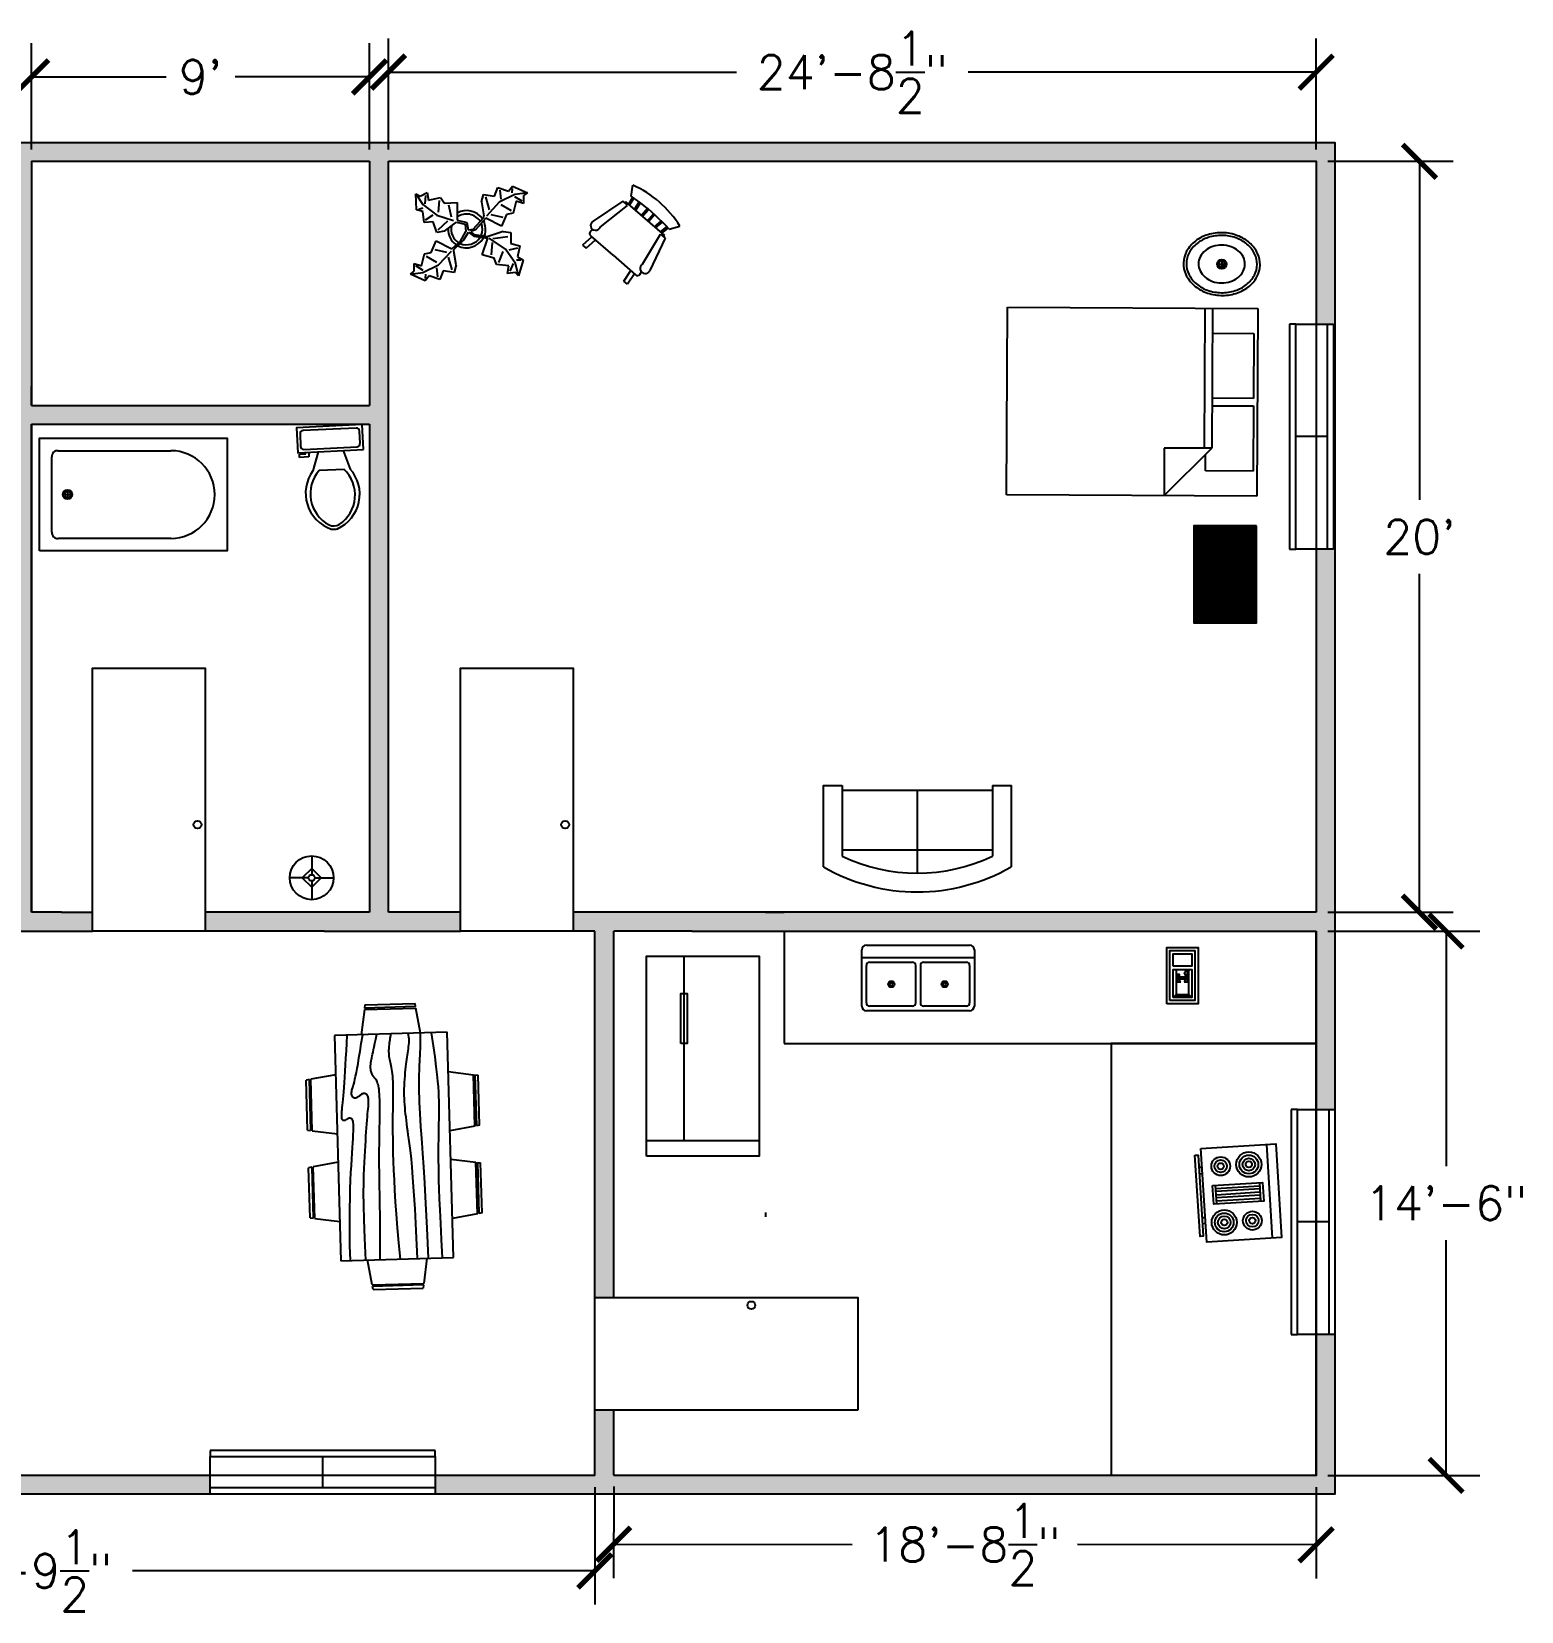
# Model space of a CAD drawing. Header units: inches. Extents: x -2614 to 596, y -607 to -21.
# Drawn here: x 119 to 596, y -525 to -21 of the extents above; entities that cross this region are included whole.
import ezdxf

# ---------------------------------------------------------------- set-up
doc = ezdxf.new("R2010")
doc.units = ezdxf.units.IN
doc.header["$MEASUREMENT"] = 0
for name, color, linetype in [('block', 130, 'Continuous'), ('dimension', 11, 'Continuous'), ('door', 212, 'Continuous'), ('hetch', 80, 'Continuous'), ('window', 30, 'Continuous')]:
    doc.layers.add(name, color=color, linetype=linetype)
doc.styles.get("Standard").update_dxf_attribs({"font": 'simplex.shx'})
doc.dimstyles.get("Standard").update_dxf_attribs({"dimscale": 60, "dimtxt": 0.18, "dimasz": 0.18, "dimexe": 0.18, "dimexo": 0.0625, "dimgap": 0.09, "dimtad": 0, "dimtih": 1, "dimtoh": 1, "dimzin": 0, "dimdsep": 46, "dimlunit": 4, "dimtxsty": 'Standard', "dimblk": 'ARCHTICK', "dimcen": 0.09, "dimadec": 0, "dimazin": 0, "dimtfac": 1, "dimtofl": 0, "dimtmove": 0, "dimatfit": 3, "dimfxl": 1, "dimtolj": 1, "dimtzin": 0, "dimarcsym": 0})

# ---------------------------------------------------------------- blocks, each defined once
blk = doc.blocks.new('Bath Tub - 26 x 60 in.')
for p, q in [((8, -18), (10, -18)), ((9, -17), (9, -19))]:
    blk.add_line(p, q)
blk.add_lwpolyline([(0, -36), (0, 0), (60, 0), (60, -36)], close=True)
for points in [[(6, -4), (42, -4)], [(4, -30), (4, -6)], [(42, -32), (6, -32)]]:
    blk.add_lwpolyline(points)
for radius in [1.5, 1]:
    blk.add_circle((9, -18), radius)
for centre, radius, start, end in [((5.75, -5.75), 1.77, 81.8699, 188.1301), ((42, -18), 14, 270, 90), ((5.75, -30.25), 1.77, 171.8699, 278.1301)]:
    blk.add_arc(centre, radius, start, end)
blk = doc.blocks.new('Dining Set - 36 x 72 in.')
at = {"linetype": 'Continuous'}
for p, q in [((-22.2343, 26.00059), (-23.4847, 17.99762)), ((-22.2304, 26), (-5.7608, 26)), ((-22, 27.5), (-22.1562, 26.50042)), ((-5.8416, 26.5), (-22.1534, 26.5)), ((-22, 27.5), (-6, 27.5)), ((-5.8437, 26.49966), (-6, 27.5)), ((-4.5152, 17.99762), (-5.7655, 25.99926)), ((5.7657, 26.00059), (4.5153, 17.99762)), ((5.7696, 26), (22.2392, 26)), ((6, 27.5), (5.8438, 26.50042)), ((22.1584, 26.5), (5.8466, 26.5)), ((6, 27.5), (22, 27.5)), ((22.1563, 26.49966), (22, 27.5)), ((23.4848, 17.99762), (22.2345, 25.99926)), ((36, 18), (-36, 18)), ((-36, 18), (-36, -18)), ((36, -18), (36, 18)), ((-45.5, 8), (-44.5004, 8.15617)), ((-45.5, 8), (-45.5, -8)), ((-44.5, -8.15843), (-44.5, 8.15338)), ((-44.0006, 8.23428), (-35.9976, 9.48474)), ((-44, 8.23041), (-44, -8.23915)), ((44.0006, 8.23428), (35.9976, 9.48474)), ((44, 8.23041), (44, -8.23915)), ((44.5, -8.15843), (44.5, 8.15338)), ((45.5, 8), (44.5005, 8.15617)), ((45.5, 8), (45.5, -8)), ((-44.4997, -8.15631), (-45.5, -8)), ((-35.9976, -9.48476), (-43.9993, -8.2345)), ((35.9976, -9.48476), (43.9993, -8.2345)), ((44.4997, -8.15631), (45.5, -8)), ((-36, -18), (36, -18)), ((-22.2343, -26.0006), (-23.4847, -17.99762)), ((-4.5152, -17.99762), (-5.7655, -25.99928)), ((5.7657, -26.0006), (4.5153, -17.99762)), ((23.4848, -17.99762), (22.2345, -25.99928)), ((-22.2304, -26), (-5.7608, -26)), ((-22, -27.5), (-22.1562, -26.50044)), ((-5.8416, -26.5), (-22.1534, -26.5)), ((-22, -27.5), (-6, -27.5)), ((-5.8437, -26.49967), (-6, -27.5)), ((5.7696, -26), (22.2392, -26)), ((6, -27.5), (5.8438, -26.50044)), ((22.1584, -26.5), (5.8466, -26.5)), ((6, -27.5), (22, -27.5)), ((22.1563, -26.49967), (22, -27.5))]:
    blk.add_line(p, q, dxfattribs=at)
for points in [[(-36, 15), (-31.1772, 14.97754), (-26.8079, 14.91406), (-22.8538, 14.81543), (-19.276, 14.6875), (-16.0362, 14.53613), (-13.0957, 14.36718), (-10.4159, 14.18652), (-7.9583, 14), (-5.6904, 13.81315), (-3.6035, 13.63021), (-1.6954, 13.45508), (0.0365, 13.29166), (1.5945, 13.14388), (2.9811, 13.01562), (4.1988, 12.9108), (5.25, 12.83333), (6.1393, 12.78613), (6.8802, 12.76823), (7.4883, 12.77767), (7.9792, 12.8125), (8.3685, 12.87077), (8.6719, 12.95052), (8.9049, 13.0498), (9.0833, 13.16666), (9.2205, 13.29899), (9.3216, 13.44401), (9.3895, 13.59879), (9.4271, 13.76041), (9.4373, 13.92594), (9.4232, 14.09245), (9.3875, 14.257), (9.3333, 14.41666), (9.2638, 14.56917), (9.1836, 14.71484), (9.0975, 14.85465), (9.0104, 14.98958), (8.9272, 15.1206), (8.8529, 15.2487), (8.7922, 15.37483), (8.75, 15.5), (8.7305, 15.62467), (8.7344, 15.74739), (8.7617, 15.86621), (8.8125, 15.97916), (8.8867, 16.08431), (8.9844, 16.17968), (9.1055, 16.26334), (9.25, 16.33333), (9.4189, 16.38802), (9.6172, 16.42708), (9.8506, 16.45052), (10.125, 16.45833), (10.4463, 16.45052), (10.8203, 16.42708), (11.2529, 16.38802), (11.75, 16.33333), (12.3184, 16.26318), (12.9694, 16.17838), (13.7151, 16.07991), (14.5677, 15.96875), (15.5395, 15.84586), (16.6426, 15.71224), (17.8893, 15.56884), (19.2917, 15.41666), (20.859, 15.25667), (22.5879, 15.08984), (24.4721, 14.91715), (26.5052, 14.73958), (28.6809, 14.5581), (30.9929, 14.3737), (33.4347, 14.18733), (36, 14)], [(-36, 10), (-28.9766, 10.14274), (-23.1725, 10.20442), (-18.4241, 10.19775), (-14.5677, 10.13541), (-11.4399, 10.03011), (-8.877, 9.89453), (-6.7154, 9.74137), (-4.7917, 9.58333), (-2.9698, 9.43082), (-1.2246, 9.28515), (0.4415, 9.14534), (2.026, 9.01041), (3.5266, 8.87939), (4.9408, 8.7513), (6.266, 8.62516), (7.5, 8.5), (8.6411, 8.37549), (9.6914, 8.2539), (10.6538, 8.13818), (11.5312, 8.03125), (12.3267, 7.93603), (13.043, 7.85547), (13.6831, 7.79248), (14.25, 7.75), (14.7471, 7.7303), (15.1797, 7.73307), (15.5537, 7.75732), (15.875, 7.80208), (16.1494, 7.86637), (16.3828, 7.94922), (16.5811, 8.04964), (16.75, 8.16666), (16.8944, 8.29915), (17.0143, 8.44531), (17.1089, 8.60319), (17.1771, 8.77083), (17.218, 8.94629), (17.2305, 9.1276), (17.2137, 9.31282), (17.1667, 9.5), (17.0895, 9.6875), (16.987, 9.875), (16.8649, 10.0625), (16.7292, 10.25), (16.5856, 10.4375), (16.4401, 10.625), (16.2985, 10.8125), (16.1667, 11), (16.05, 11.18733), (15.9518, 11.3737), (15.8752, 11.5581), (15.8229, 11.73958), (15.798, 11.91715), (15.8034, 12.08984), (15.842, 12.25667), (15.9167, 12.41666), (16.0295, 12.56836), (16.1784, 12.70833), (16.3605, 12.83268), (16.5729, 12.9375), (16.8127, 13.01888), (17.0768, 13.07291), (17.3625, 13.0957), (17.6667, 13.08333), (17.9894, 13.03312), (18.3418, 12.94726), (18.7382, 12.82918), (19.1927, 12.68229), (19.7195, 12.51001), (20.3327, 12.31575), (21.0465, 12.10294), (21.875, 11.875), (22.8357, 11.63354), (23.959, 11.37304), (25.2786, 11.08618), (26.8282, 10.76562), (28.6414, 10.40405), (30.752, 9.99414), (33.1936, 9.52856), (36, 9)], [(-36, 5.5), (-30.7157, 5.3348), (-26.069, 5.20963), (-21.9946, 5.11767), (-18.4271, 5.05208), (-15.3009, 5.00602), (-12.5508, 4.97265), (-10.1112, 4.94515), (-7.9167, 4.91666), (-5.909, 4.88167), (-4.0586, 4.83984), (-2.3429, 4.79215), (-0.7396, 4.73958), (0.7739, 4.6831), (2.22, 4.6237), (3.6213, 4.56233), (5, 4.5), (6.373, 4.43782), (7.7344, 4.3776), (9.0723, 4.32129), (10.375, 4.27083), (11.6309, 4.22819), (12.8281, 4.19531), (13.9551, 4.17415), (15, 4.16666), (15.954, 4.17448), (16.819, 4.19791), (17.6001, 4.23698), (18.3021, 4.29166), (18.9299, 4.36198), (19.4883, 4.44791), (19.9823, 4.54948), (20.4167, 4.66666), (20.7969, 4.79899), (21.1302, 4.94401), (21.4245, 5.09879), (21.6875, 5.26041), (21.9271, 5.42594), (22.1511, 5.59245), (22.3672, 5.757), (22.5834, 5.91666), (22.8065, 6.06868), (23.0404, 6.21093), (23.2879, 6.34147), (23.5521, 6.45833), (23.8358, 6.55957), (24.142, 6.64323), (24.4735, 6.70735), (24.8334, 6.75), (25.2235, 6.76969), (25.642, 6.76692), (26.0858, 6.74267), (26.5521, 6.69791), (27.0379, 6.63362), (27.5404, 6.55078), (28.0565, 6.45036), (28.5834, 6.33333), (29.1242, 6.19987), (29.7071, 6.04687), (30.3661, 5.87044), (31.1354, 5.66666), (32.0493, 5.43164), (33.142, 5.16146), (34.4475, 4.85221), (36, 4.5)], [(-36, -1), (-30.7915, -0.6591), (-26.0195, -0.38216), (-21.6519, -0.16284), (-17.6563, 0.00521), (-14.0005, 0.12833), (-10.6523, 0.21289), (-7.5796, 0.26522), (-4.75, 0.29166), (-2.134, 0.29793), (0.2878, 0.28711), (2.5317, 0.26163), (4.6146, 0.22396), (6.5529, 0.17651), (8.3633, 0.12174), (10.0623, 0.06209), (11.6667, 0), (13.1899, -0.06201), (14.6341, -0.1211), (15.9982, -0.17432), (17.2813, -0.21875), (18.4823, -0.25147), (19.6003, -0.26953), (20.6343, -0.27002), (21.5834, -0.25), (22.4481, -0.20768), (23.2357, -0.14584), (23.9549, -0.06836), (24.6146, 0.02083), (25.2235, 0.11784), (25.7904, 0.21875), (26.3241, 0.31966), (26.8334, 0.41666), (27.3265, 0.50618), (27.8099, 0.58593), (28.2894, 0.65397), (28.7709, 0.70833), (29.2601, 0.74707), (29.763, 0.76823), (30.2855, 0.76985), (30.8334, 0.75), (31.4088, 0.70784), (31.9994, 0.64713), (32.589, 0.57275), (33.1615, 0.48958), (33.7008, 0.4025), (34.1908, 0.3164), (34.6153, 0.23616), (34.9584, 0.16666), (35.2099, 0.11165), (35.3848, 0.07031), (35.504, 0.04069), (35.5886, 0.02083), (35.6594, 0.00879), (35.7377, 0.0026), (35.8442, 0.00032), (36, 0)], [(-36, -6.5), (-27.1843, -6.31267), (-20.084, -6.1263), (-14.469, -5.9419), (-10.1094, -5.76042), (-6.7752, -5.58285), (-4.2363, -5.41016), (-2.2629, -5.24333), (-0.625, -5.08334), (0.8708, -4.93099), (2.2715, -4.78646), (3.5872, -4.64974), (4.8281, -4.52084), (6.0046, -4.39974), (7.127, -4.28646), (8.2053, -4.18099), (9.25, -4.08334), (10.2705, -3.99382), (11.2734, -3.91407), (12.2647, -3.84603), (13.25, -3.79167), (14.2354, -3.75293), (15.2266, -3.73177), (16.2295, -3.73015), (17.25, -3.75), (18.2912, -3.79248), (19.3451, -3.85547), (20.4009, -3.93604), (21.4479, -4.03125), (22.4754, -4.13819), (23.4727, -4.25391), (24.4289, -4.37549), (25.3334, -4.5), (26.1785, -4.62492), (26.9694, -4.74935), (27.7145, -4.87281), (28.4219, -4.99479), (29.1, -5.11483), (29.7572, -5.23242), (30.4016, -5.34709), (31.0417, -5.45834), (31.6837, -5.56437), (32.3262, -5.65821), (32.9658, -5.73153), (33.599, -5.77604), (34.2224, -5.78345), (34.8327, -5.74545), (35.4264, -5.65373), (36, -5.5)], [(-36, -10), (-26.4022, -9.81299), (-18.4675, -9.62891), (-11.9839, -9.45069), (-6.7396, -9.28125), (-2.5226, -9.12354), (0.8789, -8.98047), (3.6769, -8.85498), (6.0833, -8.75), (8.2767, -8.66765), (10.3021, -8.60677), (12.1712, -8.56543), (13.8958, -8.54167), (15.4876, -8.53353), (16.9583, -8.53907), (18.3197, -8.55632), (19.5834, -8.58334), (20.7616, -8.61841), (21.8685, -8.66081), (22.9188, -8.71004), (23.9271, -8.76563), (24.9081, -8.82707), (25.8763, -8.89388), (26.8465, -8.96558), (27.8334, -9.04167), (28.8474, -9.12118), (29.8828, -9.20117), (30.93, -9.27824), (31.9792, -9.34896), (33.0205, -9.40991), (34.0443, -9.45768), (35.0407, -9.48885), (36, -9.5)], [(-36, -14.5), (-30.0881, -14.33513), (-25.0332, -14.21224), (-20.7312, -14.12647), (-17.0781, -14.07292), (-13.97, -14.04671), (-11.3027, -14.04297), (-8.9724, -14.05681), (-6.875, -14.08334), (-4.9224, -14.11833), (-3.0905, -14.16016), (-1.3709, -14.20785), (0.2448, -14.26042), (1.7647, -14.3169), (3.1973, -14.3763), (4.5507, -14.43767), (5.8333, -14.5), (7.0554, -14.5621), (8.235, -14.62175), (9.3922, -14.67652), (10.5469, -14.72396), (11.7192, -14.76164), (12.929, -14.78711), (14.1965, -14.79794), (15.5417, -14.79167), (16.9933, -14.76424), (18.6152, -14.70508), (20.4804, -14.60197), (22.6615, -14.44271), (25.2312, -14.21509), (28.2624, -13.9069), (31.8277, -13.50594), (36, -13)]]:
    blk.add_lwpolyline(points, dxfattribs=at)
blk = doc.blocks.new('Lamp - Table')
at = {"linetype": 'Continuous'}
for p, q in [((0, 7), (0, 1)), ((-1, 0), (-7, 0)), ((0, 3), (-3, 0)), ((-3, 0), (0, -3)), ((3, 0), (0, 3)), ((0, -3), (3, 0)), ((1, 0), (7, 0)), ((0, -1), (0, -7))]:
    blk.add_line(p, q, dxfattribs=at)
for radius in [7, 1]:
    blk.add_circle((0, 0), radius, dxfattribs=at)
blk = doc.blocks.new('Refrigerator-2 door - 36 in front')
for p, q in [((12, 5), (12, 64)), ((0, 5), (36, 5))]:
    blk.add_line(p, q)
for points in [[(0, 0), (0, 64), (36, 64), (36, 0)], [(11, 36), (11, 52), (13, 52), (13, 36)]]:
    blk.add_lwpolyline(points, close=True)
blk = doc.blocks.new('Sink - Oval top')
for p, q in [((-1, 0), (1, 0)), ((0, 1), (0, -1))]:
    blk.add_line(p, q)
at = {"linetype": 'Continuous'}
for points in [[(-12.23, 0.39, 0.117634), (-11.46, -3.36, 0.104469), (-8.88, -6.8, 0.090016), (-5.08, -9.07, 0.08192), (-0.32, -10.02, 0.08192), (4.49, -9.38, 0.090016), (8.42, -7.36, 0.104469), (11.22, -4.09, 0.117634), (12.23, -0.39, 0.117634), (11.46, 3.36, 0.104469), (8.88, 6.8, 0.090016), (5.08, 9.07, 0.08192), (0.32, 10.02, 0.08192), (-4.49, 9.38, 0.090016), (-8.42, 7.36, 0.104469), (-11.22, 4.09, 0.117634)], [(-11.29, 0.16, 0.118622), (-10.52, -3.25, 0.104678), (-8.07, -6.36, 0.089562), (-4.54, -8.37, 0.081185), (-0.13, -9.15, 0.081185), (4.3, -8.49, 0.089562), (7.89, -6.58, 0.104678), (10.42, -3.55, 0.118622), (11.29, -0.16, 0.118622), (10.52, 3.25, 0.104678), (8.07, 6.36, 0.089562), (4.54, 8.37, 0.081185), (0.13, 9.15, 0.081185), (-4.3, 8.49, 0.089562), (-7.89, 6.58, 0.104678), (-10.42, 3.55, 0.118622)], [(-7.42, 0.08, 0.118283), (-6.91, -2.17, 0.104607), (-5.29, -4.21, 0.089718), (-2.97, -5.53, 0.081436), (-0.07, -6.04, 0.081436), (2.84, -5.59, 0.089718), (5.2, -4.33, 0.104607), (6.86, -2.32, 0.118283), (7.42, -0.08, 0.118283), (6.91, 2.17, 0.104607), (5.29, 4.21, 0.089718), (2.97, 5.53, 0.081436), (0.07, 6.04, 0.081436), (-2.84, 5.59, 0.089718), (-5.2, 4.33, 0.104607), (-6.86, 2.32, 0.118283)]]:
    blk.add_lwpolyline(points, format="xyb", close=True, dxfattribs=at)
for radius in [1.5, 1]:
    blk.add_circle((0, 0), radius)
blk = doc.blocks.new('Bed - Queen')
at = {"linetype": 'Continuous'}
for p, q in [((0, -80.00003), (0, 0)), ((0, 0), (59.99999, 0)), ((59.99999, 0), (59.99999, -80.00003)), ((7.99999, -1.2), (28.79998, -1.2)), ((7.99999, -14.4), (7.99999, -1.2)), ((28.79998, -1.2), (28.79998, -14.4)), ((31.19999, -1.2), (51.99999, -1.2)), ((31.19999, -14.4), (31.19999, -1.2)), ((51.99999, -1.2), (51.99999, -16.4)), ((0, -14.4), (44.8, -14.4)), ((59.99999, -29.6), (44.8, -14.4)), ((44.8, -14.4), (44.8, -29.6)), ((44.8, -16.8), (0, -16.8)), ((51.99999, -16.4), (46.79936, -16.4)), ((44.8, -29.6), (59.99999, -29.6)), ((59.99999, -80.00003), (0, -80.00003))]:
    blk.add_line(p, q, dxfattribs=at)
blk = doc.blocks.new('Toilet - top')
for p, q in [((9.5, -6), (9.5, -2)), ((-10, -8.5), (-8, -8.5)), ((-10, -9.5), (-10, -8.5)), ((-7, -9.5), (-10, -9.5)), ((-8, -8.5), (-8, -8)), ((-7, -8), (-7, -9.5)), ((-4, -8), (-6, -14)), ((4, -8), (6, -14)), ((4, -14), (-4, -14))]:
    blk.add_line(p, q)
blk.add_lwpolyline([(10.5, -8), (10.5, 0), (-10.5, 0), (-10.5, -8)], close=True)
for points in [[(-9.5, -2), (-9.5, -6)], [(8.5, -1), (-8.5, -1)], [(-8.5, -7), (8.5, -7)]]:
    blk.add_lwpolyline(points)
for centre, radius, start, end in [((-8.62, -1.88), 0.884, 81.8699, 188.1301), ((8.62, -1.88), 0.884, 351.8699, 98.1301), ((-8.62, -6.12), 0.884, 171.8699, 278.1301), ((8.62, -6.12), 0.884, 261.8699, 8.1301), ((3.52, -21.58), 12.17, 141.4691, 247.9714), ((4.2, -21.82), 11.33, 136.3677, 238.9468), ((-3.52, -21.58), 12.17, 292.0284, 38.5307), ((-4.2, -21.82), 11.33, 301.053, 43.6321), ((0, -27.88), 4, 245.7318, 294.2682), ((0, -29), 4, 254.8605, 285.1395)]:
    blk.add_arc(centre, radius, start, end)
blk = doc.blocks.new('Door - Plain 36 in.')
blk.add_lwpolyline([(0, 0), (0, 84), (36, 84), (36, 0)], close=True)
blk.add_circle((33.5, 34), 1.25)
blk = doc.blocks.new('Plant - Rubber or Philodendron')
at = {"linetype": 'Continuous'}
for p, q in [((-16.2005, 11.4774), (-13.9899, 8.1064)), ((-16.2005, 11.4774), (-14.8639, 10.7964)), ((-16.0159, 6.3329), (-16.2005, 11.4774)), ((-14.8639, 10.7964), (-12.6195, 11.8975)), ((-13.3174, 8.325), (-13.0735, 11.0065)), ((-12.6195, 11.8975), (-12.1909, 9.4345)), ((-12.1909, 9.4345), (-8.3829, 10.3)), ((-8.3829, 10.3), (-7.0549, 8.501)), ((4.6914, 8.8812), (5.3859, 11.2828)), ((5.3859, 11.2828), (8.8871, 10.7908)), ((5.9878, 10.4842), (7.1971, 6.3869)), ((8.8871, 10.7908), (9.9809, 13.4933)), ((9.9809, 13.4933), (13.3837, 12.301)), ((15.3859, 11.3055), (10.3916, 8.7942)), ((10.5828, 12.6946), (10.8893, 9.7953)), ((13.3837, 12.301), (14.68, 13.9039)), ((14.5816, 13.2037), (14.3848, 11.8033)), ((14.68, 13.9039), (19.3848, 11.8146)), ((15.2875, 10.6053), (17.5907, 9.2105)), ((19.3848, 11.8146), (15.3859, 11.3055)), ((19.3848, 11.8146), (18.1868, 10.9119)), ((18.1868, 10.9119), (18.1925, 8.4119)), ((-14.0069, 5.8704), (-16.0159, 6.3329)), ((-15.3434, 6.5514), (-13.9984, 6.9884)), ((-13.5868, 2.2894), (-14.0069, 5.8704)), ((-13.9899, 8.1064), (-9.5434, 4.7185)), ((-8.8369, 9.409), (-9.0894, 5.6095)), ((-7.0549, 8.501), (-3.0284, 8.6941)), ((-4.8529, 4.012), (-5.7184, 7.82)), ((-3.0284, 8.6941), (-3.0709, 3.1041)), ((4.6914, 8.8812), (5.5014, 4.4831)), ((10.3916, 8.7942), (6.2847, 4.4028)), ((14.2977, 6.1031), (10.9934, 7.9956)), ((14.8995, 5.3044), (12.7005, 4.8994)), ((15.7909, 9.1065), (14.8995, 5.3044)), ((18.1925, 8.4119), (15.7909, 9.1065)), ((-10.6784, 2.491), (-13.5868, 2.2894)), ((-13.1329, 3.1804), (-10.6614, 4.727)), ((-9.5858, -0.8715), (-10.6784, 2.491)), ((-9.5434, 4.7185), (-4.1917, 2.9888)), ((-9.1318, 0.0195), (-5.9793, 2.9025)), ((-7.1228, -0.443), (-3.5248, 2.2131)), ((-3.5248, 2.2131), (-3.3011, 2.4355)), ((-3.3011, 2.4355), (-0.5306, 1.7947)), ((-3.0709, 3.1041), (0.0797, 2.3163)), ((-0.5306, 1.7947), (-0.2255, -0.5527)), ((-0.5306, 1.7947), (-0.5306, 1.7947)), ((0.0797, 2.3163), (0.4866, -0.031)), ((0.4866, -0.031), (2.1141, 0.2298)), ((2.1141, 0.2298), (5.4346, 3.9146)), ((6.1032, 3.6844), (2.8262, -0.031)), ((5.4346, 3.9146), (5.5014, 4.4831)), ((11.1089, 1.1958), (6.1032, 3.6844)), ((7.7005, 4.8881), (11.5025, 3.9967)), ((12.7005, 4.8994), (11.1089, 1.1958)), ((-11.3237, -7.2629), (-9.7321, -3.5593)), ((-9.7321, -3.5593), (-4.7264, -6.0479)), ((-7.1228, -0.443), (-9.5858, -0.8715)), ((-2.019, -3.6148), (-4.7264, -6.0479)), ((-4.0579, -6.2781), (-0.9375, -3.1608)), ((-2.019, -3.6148), (-0.2255, -0.5527)), ((-0.9375, -3.1608), (0.5883, -0.8135)), ((0.5883, -0.8135), (2.2447, -2.0916)), ((2.8262, -0.031), (1.3003, -0.5527)), ((1.3003, -0.5527), (2.4193, -1.4655)), ((2.2447, -2.0916), (6.7108, -2.6626)), ((2.4193, -1.4655), (6.895, -2.1175)), ((4.943, -7.9659), (6.7108, -2.6626)), ((11.6605, -0.5413), (6.895, -2.1175)), ((12.3677, -6.1981), (7.219, -2.6772)), ((8.125, -4.0768), (7.7715, -7.9659)), ((8.3544, -2.7453), (13.1973, -2.1704)), ((11.6605, -0.5413), (14.1354, -0.8948)), ((14.1354, -0.8948), (14.1354, -4.4304)), ((14.1354, -4.4304), (16.9638, -5.1375)), ((-14.4141, -11.4699), (-13.5228, -7.6679)), ((-13.5228, -7.6679), (-11.3237, -7.2629)), ((-12.921, -8.4665), (-9.6166, -10.359)), ((-6.3237, -7.2516), (-10.1257, -6.3602)), ((-9.0148, -11.1577), (-4.9047, -6.8122)), ((-4.611, -12.8477), (-5.8203, -8.7504)), ((-4.1246, -6.8466), (-4.0579, -6.2781)), ((-3.3146, -11.2447), (-4.1246, -6.8466)), ((8.8321, -9.0266), (4.943, -7.9659)), ((9.5392, -11.1479), (8.8321, -9.0266)), ((10.2463, -10.4408), (11.6605, -6.9053)), ((15.5496, -10.7943), (12.3677, -6.1981)), ((16.2567, -5.8446), (13.4283, -6.5517)), ((17.3174, -9.7337), (15.9032, -9.7337)), ((16.9638, -5.1375), (16.2567, -8.673)), ((16.2567, -8.673), (18.0245, -9.7337)), ((18.0245, -9.7337), (16.6103, -14.6834)), ((-18.008, -14.1781), (-16.8101, -13.2754)), ((-18.008, -14.1781), (-14.0091, -13.669)), ((-13.3032, -16.2674), (-18.008, -14.1781)), ((-16.8157, -10.7754), (-14.4141, -11.4699)), ((-16.8101, -13.2754), (-16.8157, -10.7754)), ((-13.9107, -12.9688), (-16.2139, -11.574)), ((-14.0091, -13.669), (-9.0148, -11.1577)), ((-12.0069, -14.6645), (-13.3032, -16.2674)), ((-13.2048, -15.5672), (-13.008, -14.1668)), ((-8.6042, -15.8568), (-12.0069, -14.6645)), ((-9.206, -15.0581), (-9.5126, -12.1588)), ((-7.5103, -13.1543), (-8.6042, -15.8568)), ((-4.0092, -13.6463), (-7.5103, -13.1543)), ((-3.3146, -11.2447), (-4.0092, -13.6463)), ((13.4283, -11.5015), (9.5392, -11.1479)), ((13.0748, -13.9763), (13.4283, -11.5015)), ((15.5496, -13.6228), (13.0748, -13.9763)), ((14.8425, -10.7943), (13.7819, -13.2692)), ((16.6103, -14.6834), (15.5496, -10.7943)), ((16.6103, -14.6834), (15.5496, -13.6228))]:
    blk.add_line(p, q, dxfattribs=at)
for centre, radius, start, end in [((0, 0), 6.1275, 34.37569, 120.1028), ((0.0308, 0.1664), 6, 178.6147, 235.1169), ((0.0308, 0.1664), 5, 168.1647, 238.6725), ((-0.0601, -0.2075), 5.2461, 33.82192, 124.9414), ((-0.2664, 0.1682), 5.2775, 338.4094, 20.03007), ((-0.098, 0.1364), 6.1288, 341.2017, 26.09184), ((-0.0234, 0.3825), 6.1492, 242.5812, 331.2714), ((-0.1102, 0.4886), 5.2883, 247.3711, 327.472)]:
    blk.add_arc(centre, radius, start, end, dxfattribs=at)
blk = doc.blocks.new('Range-Oven - 30 in top')
for p, q in [((0, -3), (30, -3)), ((12, -6), (18, -6)), ((13, -20), (13, -6)), ((14, -6), (14, -20)), ((15, -20), (15, -6)), ((16, -6), (16, -20)), ((17, -20), (17, -6)), ((18, -20), (12, -20)), ((6, -24), (6, -25)), ((8, -25), (8, -24)), ((22, -25), (22, -24)), ((24, -24), (24, -25))]:
    blk.add_line(p, q)
for points in [[(0, -24), (0, 0), (30, 0), (30, -24)], [(12, -21), (12, -5), (18, -5), (18, -21)], [(2, -26), (2, -25), (28, -25), (28, -26)]]:
    blk.add_lwpolyline(points, close=True)
for centre, radius in [((6, -9), 4), ((6, -9), 3), ((6, -9), 2), ((6, -9), 1), ((24, -9), 3), ((24, -9), 2), ((24, -9), 1), ((6, -18), 3), ((24, -18), 4), ((24, -18), 3), ((6, -18), 2), ((6, -18), 1), ((24, -18), 2), ((24, -18), 1)]:
    blk.add_circle(centre, radius)
blk = doc.blocks.new('Sink-double - 36 in top')
for p, q in [((-18, -4), (18, -4)), ((-0.75, -18.5), (-0.75, -6.5)), ((0.75, -6.5), (0.75, -18.5))]:
    blk.add_line(p, q)
for points in [[(-16.5, 0), (16.5, 0)], [(-18, -19.5), (-18, -1.5)], [(18, -1.5), (18, -19.5)], [(-16.5, -18.5), (-16.5, -6.5)], [(-15.5, -5.5), (-1.75, -5.5)], [(1.75, -5.5), (15.5, -5.5)], [(16.5, -6.5), (16.5, -18.5)], [(-1.75, -19.5), (-15.5, -19.5)], [(15.5, -19.5), (1.75, -19.5)], [(16.5, -21), (-16.5, -21)]]:
    blk.add_lwpolyline(points)
for centre, radius in [((-8.5, -12.5), 1), ((-8.5, -12.5), 0.5), ((8.5, -12.5), 1), ((8.5, -12.5), 0.5)]:
    blk.add_circle(centre, radius)
for centre, radius, start, end in [((-16.5, -1.5), 1.5, 90, 180), ((16.5, -1.5), 1.5, 0, 90), ((-15.5, -6.5), 1, 90, 180), ((-1.75, -6.5), 1, 0, 90), ((1.75, -6.5), 1, 90, 180), ((15.5, -6.5), 1, 0, 90), ((-16.5, -19.5), 1.5, 180, 270), ((-15.5, -18.5), 1, 180, 270), ((-1.75, -18.5), 1, 270, 0), ((1.75, -18.5), 1, 180, 270), ((15.5, -18.5), 1, 270, 0), ((16.5, -19.5), 1.5, 270, 0)]:
    blk.add_arc(centre, radius, start, end)
blk = doc.blocks.new('Chair - Rocking')
at = {"linetype": 'Continuous'}
for p, q in [((-8, -4.5), (-10, -1.5)), ((-7.5, -4.5), (-7, -7)), ((-6.5, -7), (-7.02225, -4.43)), ((-4.5, -7), (-4.96674, -4.19951)), ((-4, -7), (-4.40532, -4.16272)), ((-1.5, -4.05012), (-1.5, -7)), ((-1, -7), (-1, -4.05012)), ((1, -7), (1, -4.04655)), ((1.5, -4.05012), (1.5, -7)), ((4, -7), (4.40187, -4.18694)), ((4.5, -7), (4.96761, -4.19437)), ((6.5, -7), (7, -4.4057)), ((7.5, -4.5), (7, -7)), ((8, -4.5), (10, -1.5)), ((-9, -7.5), (-12, -18.49999)), ((-7, -7.5), (-9, -7.5)), ((-9, -18.49999), (-7, -7.5)), ((-8.23428, -6.99939), (-8.3093, -7.47958)), ((-8.23041, -7), (8.23915, -7)), ((7, -7.5), (9, -7.5)), ((9, -18.49999), (7, -7.5)), ((8.31071, -7.48854), (8.23449, -7.00073)), ((9, -7.5), (12, -18.49999)), ((-10.36644, -20.64523), (-10.5, -21.49999)), ((-9, -22.49999), (-9.5, -26.49999)), ((0, -22.49999), (-9.5, -22.49999)), ((-8, -26.49999), (-7.5, -22.49999)), ((0, -22.49999), (9.5, -22.49999)), ((8, -26.49999), (7.5, -22.49999)), ((9, -22.49999), (9.5, -26.49999)), ((10.5, -21.49999), (10.3575, -20.58798)), ((-9.5, -26.49999), (-8, -26.49999)), ((9.5, -26.49999), (8, -26.49999))]:
    blk.add_line(p, q, dxfattribs=at)
for centre, radius, start, end in [((0, -34.08333), 34.08333, 72.93847, 107.0615), ((0, -68.25004), 64.25, 93.92211, 97.15267), ((0, -68.25004), 64.25, 82.84733, 93.92211), ((-10.5, -18.99999), 1.58114, 161.5651, 18.43495), ((10.5, -18.99999), 1.58114, 161.5651, 18.43495), ((-9.5, -21.49999), 1, 180, 270), ((9.5, -21.49999), 1, 270, 0)]:
    blk.add_arc(centre, radius, start, end, dxfattribs=at)
blk = doc.blocks.new('_ArchTick')
at = {"color": 0, "linetype": 'ByBlock', "const_width": 0.15}
blk.add_lwpolyline([(-0.5, -0.5), (0.5, 0.5)], dxfattribs=at)
blk = doc.blocks.new('*D68')
at = {"layer": 'Defpoints', "color": 0, "transparency": 16777216}
for p in [(227.5, -35), (119.5, -62), (227.5, -62)]:
    blk.add_point(p, dxfattribs=at)
at = {"layer": 'dimension', "color": 0, "lineweight": -2, "transparency": 16777216}
for p, q in [((119.5, -58.25), (119.5, -24.2)), ((227.5, -58.25), (227.5, -24.2)), ((119.5, -35), (162.44, -35)), ((227.5, -35), (184.56, -35))]:
    blk.add_line(p, q, dxfattribs=at)
at = {"layer": 'dimension', "color": 0, "lineweight": -2, "transparency": 16777216, "xscale": 10.8, "yscale": 10.8, "zscale": 10.8, "rotation": 180}
blk.add_blockref('_ArchTick', (119.5, -35), dxfattribs=at)
at = {"layer": 'dimension', "color": 0, "lineweight": -2, "transparency": 16777216, "xscale": 10.8, "yscale": 10.8, "zscale": 10.8}
blk.add_blockref('_ArchTick', (227.5, -35), dxfattribs=at)
at = {"layer": 'dimension', "color": 0, "transparency": 16777216, "insert": (173.5, -35), "char_height": 10.8, "attachment_point": 5}
blk.add_mtext("\\A1;9'", dxfattribs=at)
blk = doc.blocks.new('*D69')
at = {"layer": 'Defpoints', "color": 0, "transparency": 16777216}
for p in [(530, -33.5), (233.5, -62), (530, -62)]:
    blk.add_point(p, dxfattribs=at)
at = {"layer": 'dimension', "color": 0, "lineweight": -2, "transparency": 16777216}
for p, q in [((233.5, -58.25), (233.5, -22.7)), ((530, -58.25), (530, -22.7)), ((233.5, -33.5), (344.72, -33.5)), ((530, -33.5), (418.78, -33.5))]:
    blk.add_line(p, q, dxfattribs=at)
at = {"layer": 'dimension', "color": 0, "lineweight": -2, "transparency": 16777216, "xscale": 10.8, "yscale": 10.8, "zscale": 10.8, "rotation": 180}
blk.add_blockref('_ArchTick', (233.5, -33.5), dxfattribs=at)
at = {"layer": 'dimension', "color": 0, "lineweight": -2, "transparency": 16777216, "xscale": 10.8, "yscale": 10.8, "zscale": 10.8}
blk.add_blockref('_ArchTick', (530, -33.5), dxfattribs=at)
at = {"layer": 'dimension', "color": 0, "transparency": 16777216, "insert": (381.75, -33.5), "char_height": 10.8, "attachment_point": 5}
blk.add_mtext('\\A1;24\'-8{\\H1x;\\S1/2;}"', dxfattribs=at)
blk = doc.blocks.new('*D70')
at = {"layer": 'Defpoints', "color": 0, "transparency": 16777216}
for p in [(530, -62), (530, -302), (563, -302)]:
    blk.add_point(p, dxfattribs=at)
at = {"layer": 'dimension', "color": 0, "lineweight": -2, "transparency": 16777216}
for p, q in [((533.75, -62), (573.8, -62)), ((563, -62), (563, -170.17)), ((563, -302), (563, -193.83)), ((533.75, -302), (573.8, -302))]:
    blk.add_line(p, q, dxfattribs=at)
at = {"layer": 'dimension', "color": 0, "lineweight": -2, "transparency": 16777216, "xscale": 10.8, "yscale": 10.8, "zscale": 10.8}
for p, rotation in [((563, -62), 90), ((563, -302), 270)]:
    blk.add_blockref('_ArchTick', p, dxfattribs=dict(at, rotation=rotation))
at = {"layer": 'dimension', "color": 0, "transparency": 16777216, "insert": (563, -182), "char_height": 10.8, "attachment_point": 5}
blk.add_mtext("\\A1;20'", dxfattribs=at)
blk = doc.blocks.new('*D71')
at = {"layer": 'Defpoints', "color": 0, "transparency": 16777216}
for p in [(530, -308), (530, -482), (571.5, -482)]:
    blk.add_point(p, dxfattribs=at)
at = {"layer": 'dimension', "color": 0, "lineweight": -2, "transparency": 16777216}
for p, q in [((533.75, -308), (582.3, -308)), ((571.5, -308), (571.5, -383.17)), ((571.5, -482), (571.5, -406.83)), ((533.75, -482), (582.3, -482))]:
    blk.add_line(p, q, dxfattribs=at)
at = {"layer": 'dimension', "color": 0, "lineweight": -2, "transparency": 16777216, "xscale": 10.8, "yscale": 10.8, "zscale": 10.8}
for p, rotation in [((571.5, -308), 90), ((571.5, -482), 270)]:
    blk.add_blockref('_ArchTick', p, dxfattribs=dict(at, rotation=rotation))
at = {"layer": 'dimension', "color": 0, "transparency": 16777216, "insert": (571.5, -395), "char_height": 10.8, "attachment_point": 5}
blk.add_mtext('\\A1;14\'-6"', dxfattribs=at)
blk = doc.blocks.new('*D72')
at = {"layer": 'Defpoints', "color": 0, "transparency": 16777216}
for p in [(305.5, -481.82), (530, -482), (305.48, -504)]:
    blk.add_point(p, dxfattribs=at)
at = {"layer": 'dimension', "color": 0, "lineweight": -2, "transparency": 16777216}
for p, q in [((305.5, -485.57), (305.47, -514.8)), ((530, -485.75), (529.97, -514.97)), ((305.48, -504), (381.73, -504.06)), ((529.98, -504.17), (453.73, -504.11))]:
    blk.add_line(p, q, dxfattribs=at)
at = {"layer": 'dimension', "color": 0, "lineweight": -2, "transparency": 16777216, "xscale": 10.8, "yscale": 10.8, "zscale": 10.8}
for p, rotation in [((305.48, -504), 179.9547303101227), ((529.98, -504.17), 359.9547303101227)]:
    blk.add_blockref('_ArchTick', p, dxfattribs=dict(at, rotation=rotation))
at = {"layer": 'dimension', "color": 0, "transparency": 16777216, "insert": (417.73, -504.08), "char_height": 10.8, "attachment_point": 5}
blk.add_mtext('\\A1;18\'-8{\\H1x;\\S1/2;}"', dxfattribs=at)
blk = doc.blocks.new('*D73')
at = {"layer": 'Defpoints', "color": 0, "transparency": 16777216}
for p in [(-70, -482), (299.5, -482), (-70, -512.5)]:
    blk.add_point(p, dxfattribs=at)
at = {"layer": 'dimension', "color": 0, "lineweight": -2, "transparency": 16777216}
for p, q in [((-70, -485.75), (-70, -523.3)), ((299.5, -485.75), (299.5, -523.3)), ((-70, -512.5), (77.72, -512.5)), ((299.5, -512.5), (151.78, -512.5))]:
    blk.add_line(p, q, dxfattribs=at)
at = {"layer": 'dimension', "color": 0, "lineweight": -2, "transparency": 16777216, "xscale": 10.8, "yscale": 10.8, "zscale": 10.8, "rotation": 180}
blk.add_blockref('_ArchTick', (-70, -512.5), dxfattribs=at)
at = {"layer": 'dimension', "color": 0, "lineweight": -2, "transparency": 16777216, "xscale": 10.8, "yscale": 10.8, "zscale": 10.8}
blk.add_blockref('_ArchTick', (299.5, -512.5), dxfattribs=at)
at = {"layer": 'dimension', "color": 0, "transparency": 16777216, "insert": (114.75, -512.5), "char_height": 10.8, "attachment_point": 5}
blk.add_mtext('\\A1;30\'-9{\\H1x;\\S1/2;}"', dxfattribs=at)
blk = doc.blocks.new('Ice and Water')
for p, q in [((3, 11), (3, 3)), ((5.75, 10.25), (5.5, 9.5)), ((6.75, 10.25), (5.75, 10.25)), ((7, 9.5), (6.75, 10.25)), ((7, 3), (7, 11)), ((3.5, 8.5), (3, 8.5)), ((3, 8), (3.5, 8)), ((3.5, 7.5), (3, 7)), ((3, 7), (4.5, 7)), ((3.5636, 9), (3.5, 9)), ((3.5, 9), (3.5, 7.5)), ((4, 9), (3.9416, 9)), ((4, 7.5), (4, 9)), ((6, 8.5), (4, 8.5)), ((4, 8), (6, 8)), ((4.5, 7), (4, 7.5)), ((5.5, 9.5), (7, 9.5)), ((6, 7.5), (5.5, 7)), ((5.5, 7), (7, 7)), ((6.5, 9), (6, 9)), ((6, 9), (6, 7.5)), ((6.5, 7.5), (6.5, 9)), ((7, 8.5), (6.5, 8.5)), ((6.5, 8), (7, 8)), ((7, 7), (6.5, 7.5)), ((2, 2), (3, 3)), ((3, 2.75), (2.5, 2.25)), ((2.5, 2.25), (7.5, 2.25)), ((2.5095, 2.26), (7.4908, 2.26)), ((2.5199, 2.27), (7.4812, 2.27)), ((2.5293, 2.28), (7.4705, 2.28)), ((2.5407, 2.29), (7.4609, 2.29)), ((2.5501, 2.3), (7.4524, 2.3)), ((2.5615, 2.31), (7.4417, 2.31)), ((2.5698, 2.32), (7.4311, 2.32)), ((2.5813, 2.33), (7.4215, 2.33)), ((2.5896, 2.34), (7.4119, 2.34)), ((2.6011, 2.35), (7.4002, 2.35)), ((2.6094, 2.36), (7.3916, 2.36)), ((2.6219, 2.37), (7.381, 2.37)), ((2.6302, 2.38), (7.3703, 2.38)), ((2.6406, 2.39), (7.3607, 2.39)), ((2.65, 2.4), (7.3501, 2.4)), ((2.6604, 2.41), (7.3405, 2.41)), ((2.6708, 2.42), (7.3309, 2.42)), ((2.6812, 2.43), (7.3213, 2.43)), ((2.6895, 2.44), (7.3095, 2.44)), ((2.7009, 2.45), (7.2999, 2.45)), ((2.7114, 2.46), (7.2914, 2.46)), ((2.7218, 2.47), (7.2797, 2.47)), ((2.7301, 2.48), (7.2701, 2.48)), ((2.7426, 2.49), (7.2605, 2.49)), ((2.7509, 2.5), (7.2509, 2.5)), ((2.7623, 2.51), (7.2413, 2.51)), ((2.7707, 2.52), (7.2296, 2.52)), ((2.7821, 2.53), (7.221, 2.53)), ((2.7904, 2.54), (7.2104, 2.54)), ((2.8019, 2.55), (7.1997, 2.55)), ((2.8112, 2.56), (7.1901, 2.56)), ((2.8227, 2.57), (7.1805, 2.57)), ((2.8321, 2.58), (7.1699, 2.58)), ((2.8425, 2.59), (7.1603, 2.59)), ((2.8518, 2.6), (7.1498, 2.6)), ((2.8604, 2.61), (7.1399, 2.61)), ((2.8701, 2.62), (7.13, 2.62)), ((2.8797, 2.63), (7.1202, 2.63)), ((2.8915, 2.64), (7.1098, 2.64)), ((2.9001, 2.65), (7.1004, 2.65)), ((2.9108, 2.66), (7.0905, 2.66)), ((2.9205, 2.67), (7.0806, 2.67)), ((2.9312, 2.68), (7.0703, 2.68)), ((2.9387, 2.69), (7.0599, 2.69)), ((2.9505, 2.7), (7.05, 2.7)), ((2.9602, 2.71), (7.0401, 2.71)), ((2.9709, 2.72), (7.0302, 2.72)), ((2.9817, 2.73), (7.0204, 2.73)), ((2.9902, 2.74), (7.01, 2.74)), ((3, 3), (7, 3)), ((7, 2.75), (3, 2.75)), ((7, 3), (8, 2)), ((7.5, 2.25), (7, 2.75))]:
    blk.add_line(p, q)
for points in [[(0, 0), (0, 18), (10, 18), (10, 0)], [(1, 1), (1, 17), (9, 17), (9, 1)], [(2, 12), (2, 16), (8, 16), (8, 12)], [(2, 2), (2, 11), (8, 11), (8, 2)], [(3.5625, 8), (3.5625, 9.5), (3.9375, 9.5), (3.9375, 8)]]:
    blk.add_lwpolyline(points, close=True)
blk = doc.blocks.new('Sofa - Roundback Loveseat 5 ft.')
at = {"linetype": 'Continuous'}
for p, q in [((0, -32.44198), (0, -5.99998)), ((-24, -33.99998), (-24, -11.46958)), ((-23.9998, -13.38178), (23.99986, -13.38178)), ((24.00004, -33.99998), (24.00004, -11.46958)), ((-24, -32.44198), (24.00004, -32.44198))]:
    blk.add_line(p, q, dxfattribs=at)
for points in [[(-24, -33.99998), (-30, -33.99998), (-30, -7.99998)], [(30.00004, -7.99998), (30.00004, -33.99998), (24.00004, -33.99998)]]:
    blk.add_lwpolyline(points, dxfattribs=at)
for centre, radius, start, end in [((0, -60.24998), 60.24998, 60.13715, 119.8628), ((0, -61.38438), 55.38444, 64.32083, 115.6792)]:
    blk.add_arc(centre, radius, start, end, dxfattribs=at)

msp = doc.modelspace()

# ---------------------------------------------------------------- hatches: boundary and pattern name
at = {"layer": 'block'}
h = msp.add_hatch(dxfattribs=at)
h.set_pattern_fill('ANSI32', color=256)
h.paths.add_polyline_path([(510.911, -178.5), (490.911, -178.5), (490.911, -209.5), (510.911, -209.5)])
at = {"layer": 'hetch'}
h = msp.add_hatch(color=256, dxfattribs=at)
h.dxf.hatch_style = 1
h.paths.add_polyline_path([(536, -56), (-76, -56), (-76, -100.5), (-74, -100.5), (-70, -100.5), (-70, -62), (113.5, -62), (113.5, -302), (33, -302), (-13.634, -302), (-13.634, -308), (23, -308), (119.5, -308), (139, -308), (139, -302), (129, -302), (119.5, -302), (119.5, -146), (227.5, -146), (227.5, -302), (223, -302), (175, -302), (175, -308), (213, -308), (256.5, -308), (256.5, -302), (233.5, -302), (233.5, -62), (530, -62), (530, -114), (533.5, -114), (536, -114)])
h.paths.add_polyline_path([(119.5, -62), (227.5, -62), (227.5, -140), (119.5, -140), (119.5, -134)], flags=16)
h = msp.add_hatch(color=256, dxfattribs=at)
h.dxf.hatch_style = 1
h.paths.add_polyline_path([(536, -56), (-76, -56), (-76, -100.5), (-74, -100.5), (-70, -100.5), (-70, -62), (113.5, -62), (113.5, -302), (33, -302), (-13.634, -302), (-13.634, -308), (23, -308), (119.5, -308), (139, -308), (139, -302), (129, -302), (119.5, -302), (119.5, -146), (227.5, -146), (227.5, -302), (223, -302), (175, -302), (175, -308), (213, -308), (256.5, -308), (256.5, -302), (233.5, -302), (233.5, -62), (530, -62), (530, -114), (533.5, -114), (535.5, -114), (535.5, -186), (533.5, -186), (530, -186), (530, -302), (340.5, -302), (292.5, -302), (292.5, -308), (299.5, -308), (299.5, -425.116), (305.5, -425.116), (305.5, -308), (330.5, -308), (354, -308), (360, -308), (530, -308), (530, -365), (534, -365), (536, -365)])
h.paths.add_polyline_path([(227.5, -140), (119.5, -140), (119.5, -134), (119.5, -62), (227.5, -62)], flags=16)
h = msp.add_hatch(color=256, dxfattribs=at)
h.dxf.hatch_style = 1
h.paths.add_polyline_path([(-70, -172.5), (-74, -172.5), (-76, -172.5), (-76, -488), (-33, -488), (-33, -482), (-39, -482), (-43, -482), (-70, -482), (-70, -308), (-51, -308), (-49.634, -308), (-49.634, -302), (-61, -302), (-70, -302)])
h.paths.add_polyline_path([(536, -437), (534, -437), (530, -437), (530, -482), (305.5, -482), (305.5, -461.116), (299.5, -461.116), (299.5, -471.996), (299.5, -482), (248.5, -482), (248.5, -486), (248.5, -488), (536, -488)])
h.paths.add_polyline_path([(176.5, -482), (145, -482), (3, -482), (3, -488), (20.5, -488), (126, -488), (135, -488), (176.5, -488), (176.5, -486)])

# ---------------------------------------------------------------- linework, layer by layer
for p, q in [((119.5, -62), (119.5, -140)), ((119.5, -62), (227.5, -62)), ((227.5, -62), (227.5, -140)), ((233.5, -302), (233.5, -62)), ((233.5, -62), (233.5, -62)), ((119.5, -140), (119.5, -134)), ((119.5, -140), (227.5, -140)), ((119.5, -302), (119.5, -146)), ((119.5, -302), (119.5, -146)), ((119.5, -146), (227.5, -146)), ((119.5, -146), (119.5, -302)), ((227.5, -146), (227.5, -302)), ((119.5, -302), (119.5, -158)), ((119.5, -302), (119.5, -188)), ((129, -302), (119.5, -302)), ((129, -302), (139, -302)), ((139, -302), (139, -302)), ((223, -302), (175, -302)), ((227.5, -302), (223, -302)), ((256.5, -302), (233.5, -302)), ((340.5, -302), (292.5, -302)), ((530, -302), (340.5, -302)), ((354, -302), (360, -302)), ((23, -308), (119.5, -308)), ((119.5, -308), (139, -308)), ((213, -308), (175, -308)), ((213, -308), (256.5, -308)), ((299.5, -308), (273, -308)), ((299.5, -425.116), (299.5, -308)), ((330.5, -308), (305.5, -308)), ((305.5, -425.116), (305.5, -308)), ((330.5, -308), (354, -308)), ((354, -308), (360, -308)), ((360, -308), (530, -308)), ((530, -482), (530, -308)), ((354, -397.934), (354, -399.372)), ((354, -399.372), (354, -399.372)), ((299.5, -471.996), (299.5, -461.116)), ((305.5, -481.823), (305.5, -461.116)), ((299.5, -482), (299.5, -471.996)), ((145, -482), (3, -482)), ((305.5, -481.823), (305.5, -482)), ((360, -481.793), (360, -482)), ((126, -488), (20.5, -488)), ((135, -488), (126, -488))]:
    msp.add_line(p, q)
for points in [[(-33, -488), (-76, -488), (-76, -56), (536, -56), (536, -488), (135, -488)], [(233.5, -62), (530, -62), (530, -302)], [(530, -308), (530, -482), (305.5, -482)], [(299.5, -482), (145, -482)]]:
    msp.add_lwpolyline(points)
at = {"layer": 'block'}
for p, q in [((360, -308), (360, -344)), ((360, -344), (530, -344)), ((530, -344), (464.5, -344)), ((464.5, -344), (464.5, -482)), ((530, -344), (494, -344))]:
    msp.add_line(p, q, dxfattribs=at)
msp.add_lwpolyline([(510.911, -178.5), (490.911, -178.5), (490.911, -209.5), (510.911, -209.5)], close=True, dxfattribs=at)
at = {"layer": 'window'}
for p, q in [((523.5, -114), (521.5, -114)), ((521.5, -114), (521.5, -186)), ((533.5, -114), (535.5, -114)), ((535.5, -114), (535.5, -186)), ((533.5, -150), (523.5, -150)), ((521.5, -186), (523.5, -186)), ((535.5, -186), (533.5, -186)), ((524, -365), (522, -365)), ((522, -365), (522, -437)), ((534, -365), (536, -365)), ((536, -365), (536, -437)), ((534, -401), (524, -401)), ((522, -437), (524, -437)), ((536, -437), (534, -437)), ((248.5, -474), (176.5, -474)), ((176.5, -474), (176.5, -476)), ((248.5, -476), (248.5, -474)), ((212.5, -486), (212.5, -476)), ((176.5, -488), (176.5, -486)), ((248.5, -488), (176.5, -488)), ((248.5, -486), (248.5, -488))]:
    msp.add_line(p, q, dxfattribs=at)
for points in [[(533.5, -114), (533.5, -186), (523.5, -186), (523.5, -114)], [(534, -365), (534, -437), (524, -437), (524, -365)], [(248.5, -486), (176.5, -486), (176.5, -476), (248.5, -476)]]:
    msp.add_lwpolyline(points, close=True, dxfattribs=at)

# ---------------------------------------------------------------- block references
at = {"layer": 'block'}
for name, p in [('Plant - Rubber or Philodendron', (258.523, -83.883)), ('Sink - Oval top', (499.811, -94.836)), ('Bath Tub - 26 x 60 in.', (122, -150.5)), ('Lamp - Table', (209, -291)), ('Sink-double - 36 in top', (402.75, -312.5)), ('Refrigerator-2 door - 36 in front', (316, -380)), ('Ice and Water', (482.25, -331.25))]:
    msp.add_blockref(name, p, dxfattribs=at)
for name, p, rotation in [('Chair - Rocking', (320.104, -75.042), 318.9419143581259), ('Bed - Queen', (511.307, -109.001), 269.687757920599), ('Toilet - top', (214.656, -146.656), 2.763359189871587), ('Sofa - Roundback Loveseat 5 ft.', (402.5, -295.5), 180), ('Dining Set - 36 x 72 in.', (235.316, -376.879), 91.62786959223128), ('Range-Oven - 30 in top', (517.075, -376.057), 273.5884760648109)]:
    msp.add_blockref(name, p, dxfattribs=dict(at, rotation=rotation))
at = {"layer": 'door'}
for p in [(139, -308), (256.5, -308)]:
    msp.add_blockref('Door - Plain 36 in.', p, dxfattribs=at)
at = {"layer": 'door', "rotation": 90}
msp.add_blockref('Door - Plain 36 in.', (383.5, -461.116), dxfattribs=at)

# ---------------------------------------------------------------- dimensions: what is measured, and where the dimension line sits
at = {"layer": 'dimension'}
for base, p1, p2, picture, middle in [((227.5, -35), (119.5, -62), (227.5, -62), '*D68', (173.5, -35)), ((530, -33.5), (233.5, -62), (530, -62), '*D69', (381.75, -33.5)), ((-70, -512.5), (299.5, -482), (-70, -482), '*D73', (114.75, -512.5))]:
    dim = msp.add_linear_dim(base=base, p1=p1, p2=p2, dimstyle='Standard', dxfattribs=at)
    dim.commit()
    dim.dimension.update_dxf_attribs({"geometry": picture, "text_midpoint": middle})
for base, p1, p2, picture, middle in [((563, -302), (530, -62), (530, -302), '*D70', (563, -182)), ((571.5, -482), (530, -308), (530, -482), '*D71', (571.5, -395))]:
    dim = msp.add_linear_dim(base=base, p1=p1, p2=p2, angle=90, dimstyle='Standard', dxfattribs=at)
    dim.commit()
    dim.dimension.update_dxf_attribs({"geometry": picture, "text_midpoint": middle})
dim = msp.add_aligned_dim(p1=(530, -482), p2=(305.5, -481.823), distance=22.173, dimstyle='Standard', dxfattribs=at)
dim.commit()
dim.dimension.update_dxf_attribs({"geometry": '*D72', "text_midpoint": (417.732, -504.085)})

doc.saveas('drawing.dxf')
